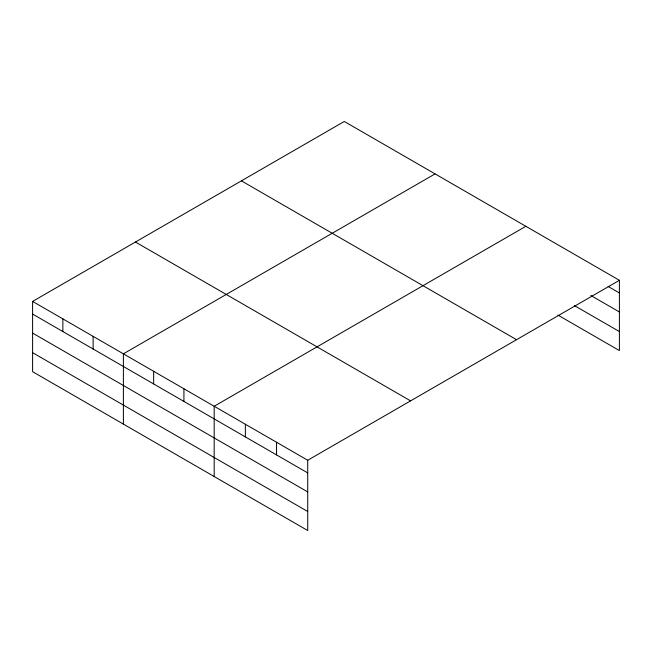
<?xml version="1.0" encoding="UTF-8"?>
<svg xmlns="http://www.w3.org/2000/svg" width="652" height="652" viewBox="0 0 652 652"><rect width="100%" height="100%" fill="white"/><g stroke="black" fill="none" stroke-linecap="round" stroke-linejoin="round"><path stroke-width="0.98" d="M619.4 280.311L344.28 121.468L32.6 301.411L32.6 371.689L307.72 530.532L307.72 460.255L619.4 280.311L619.4 350.589L557.908 315.079M435.063 173.888L123.391 353.832L123.391 424.11M525.854 226.301L214.182 406.245L214.182 476.522M608.137 286.456L619.4 292.96M590.818 295.47L619.4 311.974M574.363 305.568L619.4 331.566M241.419 180.849L516.547 339.692M135.453 242.031L410.581 400.874M32.6 301.411L307.72 460.255M32.6 314.06L307.72 472.904M32.6 333.082L307.72 491.918M32.6 352.675L307.72 511.51M276.546 442.252L276.546 454.9M245.364 424.248L245.364 436.897M183.921 388.779L183.921 401.42M153.652 371.306L153.652 383.955M93.13 336.359L93.13 349.007M62.861 318.885L62.861 331.534"/></g></svg>
